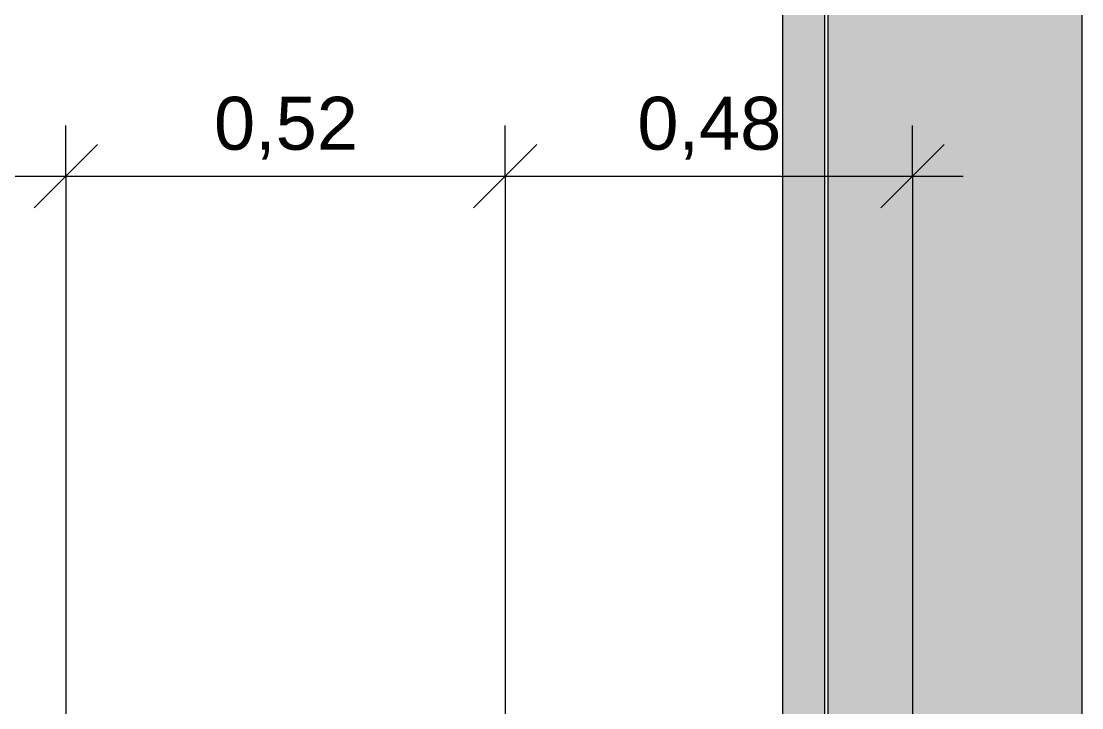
# Model space of a CAD drawing. Header units: metres. Extents: x 1.1 to 63.3, y -3.6 to 22.8.
# Drawn here: x 54.197 to 55.45, y 0.443 to 1.254 of the extents above; entities that cross this region are included whole.
import ezdxf

# ---------------------------------------------------------------- set-up
doc = ezdxf.new("R2010")
doc.units = ezdxf.units.M
for name, color, linetype, lineweight in [('A-ANNO-DIMS', 7, 'Continuous', 5), ('A-ANNO-DIMS-25', 7, 'Continuous', 5), ('A-COLS', 7, 'Continuous', 5), ('P-PIPE', 7, 'Continuous', 5)]:
    doc.layers.add(name, color=color, linetype=linetype, lineweight=lineweight)
doc.styles.add('Arial_3', font='arial.ttf', dxfattribs={"height": 0.0625})
doc.dimstyles.new('Diagonal_-_2_5_mm_Arial_-_Preto', dxfattribs={"dimscale": 0.3048, "dimtxt": 0.063766, "dimasz": 0.246063, "dimexe": 0.19685, "dimexo": 0.123031, "dimgap": 0.04101, "dimtad": 1, "dimrnd": 0.01, "dimzin": 0, "dimdsep": 46, "dimtxsty": 'Arial_3', "dimblk1": 'OBLIQUE', "dimblk2": 'OBLIQUE', "dimsah": 1, "dimcen": 0.09, "dimdle": 0.19685, "dimazin": 0, "dimtfac": 1, "dimtdec": 4, "dimtix": 1, "dimtmove": 0, "dimatfit": 3, "dimfxl": 1, "dimtvp": 1, "dimtolj": 1, "dimtzin": 0, "dimarcsym": 2})

# ---------------------------------------------------------------- blocks, each defined once
blk = doc.blocks.new('IFC_ifc-1-AA')
at = {"layer": 'A-COLS', "true_color": 0x373737}
blk.add_hatch(color=250, dxfattribs=at).paths.add_polyline_path([(-0.2967, 0), (0, 0), (0, 2.75), (-0.15, 2.75), (-0.15, 3.05), (-0.3, 3.05), (-0.3, 0.0849), (-0.2969, 0.0849), (-0.2974, 0.0748), (-0.3, 0.0741), (-0.3, 0.0504), (-0.2972, 0.0426), (-0.2974, 0.0308), (-0.3, 0.0236), (-0.3, 0), (-0.2972, 0)])
at = {"layer": 'A-COLS', "color": 253, "lineweight": 18, "true_color": 0xaaaaaa}
for p, q in [((-0.3, 3.05), (-0.3, 0)), ((0, 2.75), (0, 0))]:
    blk.add_line(p, q, dxfattribs=at)
blk = doc.blocks.new('DIMBLOCK23-AA')
at = {"layer": 'A-ANNO-DIMS-25'}
for p, q in [((53.1501, 1.0708), (53.1501, 1.1308)), ((54.2501, 1.0708), (54.2501, 1.1308)), ((53.1501, 1.0708), (54.2501, 1.0708)), ((53.1501, 1.0708), (53.1501, 0.8393)), ((54.2501, 1.0708), (54.2501, 0.0375))]:
    blk.add_line(p, q, dxfattribs=at)
at = {"layer": 'A-ANNO-DIMS-25', "lineweight": 20}
for p, q in [((53.1501, 1.0708), (53.1876, 1.1083)), ((54.2501, 1.0708), (54.2876, 1.1083)), ((53.1501, 1.0708), (53.1126, 1.0333)), ((54.2501, 1.0708), (54.2126, 1.0333))]:
    blk.add_line(p, q, dxfattribs=at)
at = {"layer": 'A-ANNO-DIMS-25', "color": 0, "insert": (53.6157, 1.1645), "char_height": 0.0625, "width": 0.202482, "attachment_point": 1, "line_spacing_factor": 0.941778, "style": 'Arial_3'}
blk.add_mtext('1,10', dxfattribs=at)
blk = doc.blocks.new('_Oblique')
at = {"color": 0, "linetype": 'ByBlock', "lineweight": -2}
blk.add_line((-0.5, -0.5), (0.5, 0.5), dxfattribs=at)
blk = doc.blocks.new('DIMBLOCK24-AA')
at = {"layer": 'A-ANNO-DIMS-25'}
for p, q in [((54.2501, 1.0708), (54.2501, 1.1308)), ((54.769, 1.0708), (54.769, 1.1308)), ((54.2501, 1.0708), (54.769, 1.0708)), ((54.2501, 1.0708), (54.2501, 0.0375)), ((54.769, 1.0708), (54.769, 0.0375))]:
    blk.add_line(p, q, dxfattribs=at)
at = {"layer": 'A-ANNO-DIMS-25', "lineweight": 20}
for p, q in [((54.2501, 1.0708), (54.2876, 1.1083)), ((54.769, 1.0708), (54.8065, 1.1083)), ((54.2501, 1.0708), (54.2126, 1.0333)), ((54.769, 1.0708), (54.7315, 1.0333))]:
    blk.add_line(p, q, dxfattribs=at)
at = {"layer": 'A-ANNO-DIMS-25', "color": 0, "insert": (54.4252, 1.1645), "char_height": 0.0625, "width": 0.202482, "attachment_point": 1, "line_spacing_factor": 0.941778, "style": 'Arial_3'}
blk.add_mtext('0,52', dxfattribs=at)
blk = doc.blocks.new('DIMBLOCK25-AA')
at = {"layer": 'A-ANNO-DIMS-25'}
for p, q in [((54.769, 1.0708), (54.769, 1.1308)), ((55.2501, 1.0708), (55.2501, 1.1308)), ((54.769, 1.0708), (55.3101, 1.0708)), ((54.769, 1.0708), (54.769, 0.0375)), ((55.2501, 1.0708), (55.2501, 0.0375))]:
    blk.add_line(p, q, dxfattribs=at)
at = {"layer": 'A-ANNO-DIMS-25', "lineweight": 20}
for p, q in [((54.769, 1.0708), (54.8065, 1.1083)), ((55.2501, 1.0708), (55.2876, 1.1083)), ((54.769, 1.0708), (54.7315, 1.0333)), ((55.2501, 1.0708), (55.2126, 1.0333))]:
    blk.add_line(p, q, dxfattribs=at)
at = {"layer": 'A-ANNO-DIMS-25', "color": 0, "insert": (54.9252, 1.1645), "char_height": 0.0625, "width": 0.202482, "attachment_point": 1, "line_spacing_factor": 0.941778, "style": 'Arial_3'}
blk.add_mtext('0,48', dxfattribs=at)

msp = doc.modelspace()

# ---------------------------------------------------------------- hatches: boundary and pattern name
at = {"layer": 'P-PIPE', "true_color": 0x400080}
for points in [[(55.0964, 0.1303), (55.1214, 0.1303), (55.1214, 3.3526), (55.0964, 3.3526), (55.0964, 0.1303)], [(55.1431, 0.1303), (55.1464, 0.1303), (55.1464, 3.3526), (55.1214, 3.3526), (55.1215, 0.1303), (55.143, 0.1303)]]:
    msp.add_hatch(color=196, dxfattribs=at).paths.add_polyline_path(points)

# ---------------------------------------------------------------- linework, layer by layer
at = {"layer": 'P-PIPE'}
for p, q in [((55.0964, 3.3526), (55.0964, 0.1303)), ((55.1464, 0.1303), (55.1464, 3.3526))]:
    msp.add_line(p, q, dxfattribs=at)

# ---------------------------------------------------------------- block references
at = {"lineweight": 5}
msp.add_blockref('IFC_ifc-1-AA', (55.4501, 0), dxfattribs=at)

# ---------------------------------------------------------------- dimensions: what is measured, and where the dimension line sits
at = {"layer": 'A-ANNO-DIMS'}
for base, p1, p2, override, picture, middle in [((54.2501, 1.0708), (53.1501, 0.8018), (54.2501, 0), {"dimpost": '<>', "dimfxl": 1.361179}, 'DIMBLOCK23-AA', (53.7001, 1.1153)), ((54.769, 1.0708), (54.2501, 0), (54.769, 0), {"dimpost": '<>', "dimfxl": 0.518909}, 'DIMBLOCK24-AA', (54.5095, 1.1153)), ((55.2501, 1.0708), (54.769, 0), (55.2501, 0), {"dimpost": '<>', "dimfxl": 0.481065}, 'DIMBLOCK25-AA', (55.0095, 1.1153))]:
    dim = msp.add_linear_dim(base=base, p1=p1, p2=p2, dimstyle='Diagonal_-_2_5_mm_Arial_-_Preto', override=override, dxfattribs=at)
    dim.commit()
    dim.dimension.update_dxf_attribs({"geometry": picture, "text_midpoint": middle})

doc.saveas('drawing.dxf')
